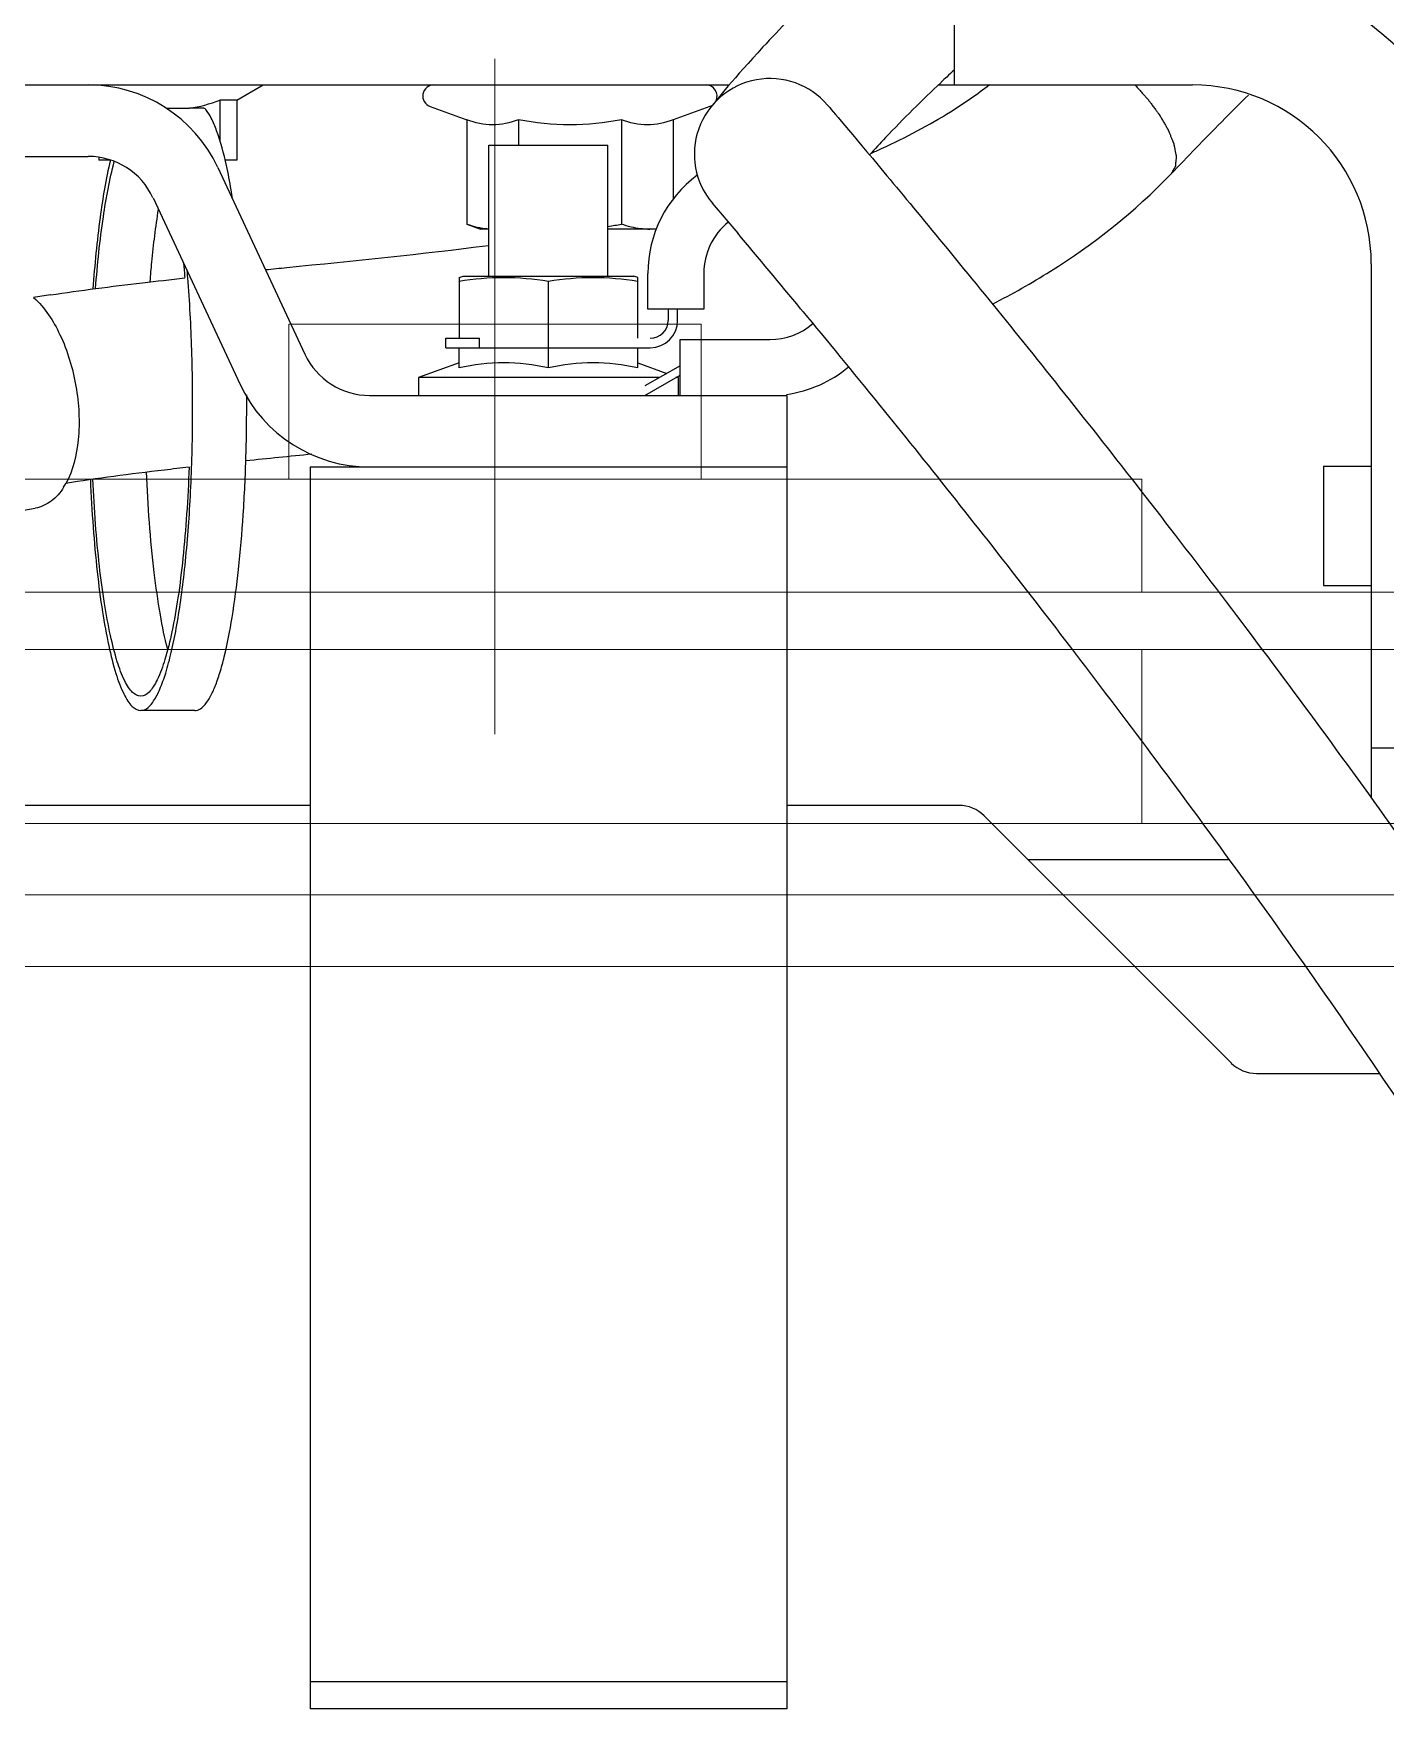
# Model space of a CAD drawing. Header units: metres. Extents: x 27859 to 32645, y 1492 to 8791.
# Drawn here: x 30087.3 to 30200.7, y 4591.3 to 4732.3 of the extents above; entities that cross this region are included whole.
import ezdxf

# ---------------------------------------------------------------- set-up
doc = ezdxf.new("R2010")
doc.units = ezdxf.units.M
doc.linetypes.add('CENTER', pattern=[2, 1.25, -0.25, 0.25, -0.25])
doc.layers.add('E-EQPT', color=190, linetype='Continuous')
doc.layers.add('E-HAT', color=253, linetype='CENTER', lineweight=15)
doc.layers.add('ENG-HDN', color=251, linetype='Continuous', lineweight=9, transparency=0.7)

# ---------------------------------------------------------------- blocks, each defined once
blk = doc.blocks.new('EDG')
at = {"color": 0, "linetype": 'Continuous'}
for p, q in [((719.8, 2915.6, 1), (759.8, 2915.6, 1)), ((719.8, 2805.38, 1), (719.8, 2915.6, 1)), ((759.8, 2811.38, 1), (759.8, 2915.6, 1)), ((759.8, 2913.3, 1), (719.8, 2913.3, 1)), ((680.36, 2862.28, 1), (670.05, 2862.28, 1)), ((703.22, 2840.66, 1), (682.48, 2861.4, 1)), ((699.56, 2844.32, 1), (682.68, 2844.32, 1)), ((705.34, 2839.78, 1), (719.8, 2839.78, 1)), ((759.8, 2839.78, 1), (919.8, 2839.78, 1)), ((670.74, 2794.32, 1), (670.74, 2839.15, 1)), ((660.74, 2834.99, 1), (670.74, 2834.99, 1)), ((769.48, 2831.82, 1), (774.01, 2831.82, 1)), ((674.74, 2821.32, 1), (670.74, 2821.32, 1)), ((674.74, 2811.32, 1), (674.74, 2821.32, 1)), ((792.21, 2816.49, 1), (782.86, 2814.84, 1)), ((674.74, 2811.32, 1), (670.74, 2811.32, 1)), ((759.8, 2811.38, 1), (719.8, 2811.38, 1)), ((754.8, 2805.38, 1), (719.8, 2805.38, 1)), ((731.7, 2805.38, 1), (728.75, 2803.68, 1)), ((728.75, 2805.38, 1), (728.75, 2800.68, 1)), ((728.75, 2802.88, 1), (731.7, 2804.58, 1)), ((728.9, 2803.88, 1), (728.9, 2805.38, 1)), ((750.7, 2803.88, 1), (750.7, 2805.38, 1)), ((772.98, 2788.79, 1), (765.68, 2804.45, 1)), ((728.9, 2803.88, 1), (729.1, 2803.88, 1)), ((729.02, 2803.84, 1), (728.9, 2803.88, 1)), ((732.3, 2802.64, 1), (729.87, 2803.53, 1)), ((730.48, 2803.88, 1), (750.7, 2803.88, 1)), ((732.3, 2803.06, 1), (732.3, 2801.38, 1)), ((739.8, 2803.06, 1), (739.8, 2795.78, 1)), ((747.3, 2802.64, 1), (750.7, 2803.88, 1)), ((747.3, 2803.06, 1), (747.3, 2801.38, 1)), ((748.4, 2801.38, 1), (731.25, 2801.38, 1)), ((745.57, 2801.38, 1), (745.57, 2800.58, 1)), ((748.4, 2801.38, 1), (748.4, 2800.58, 1)), ((767.54, 2786.25, 1), (760.24, 2801.92, 1)), ((728.75, 2800.68, 1), (721.2, 2800.68, 1)), ((732.3, 2800.58, 1), (732.3, 2795.47, 1)), ((748.4, 2800.58, 1), (745.57, 2800.58, 1)), ((747.3, 2795.47, 1), (747.3, 2800.58, 1)), ((728.95, 2799.08, 1), (728.95, 2798.13, 1)), ((729.75, 2798.13, 1), (729.75, 2799.08, 1)), ((718.63, 2798.1, 1), (718.41, 2798.37, 1)), ((726.75, 2795.13, 1), (726.75, 2798.13, 1)), ((726.75, 2798.13, 1), (731.45, 2798.13, 1)), ((731.45, 2798.13, 1), (731.45, 2795.13, 1)), ((783.01, 2797.15, 1), (783, 2797.16, 1)), ((732.3, 2795.47, 1), (732.64, 2795.38, 1)), ((746.96, 2795.38, 1), (732.64, 2795.38, 1)), ((734.8, 2795.38, 1), (734.8, 2784.38, 1)), ((744.8, 2795.38, 1), (744.8, 2784.38, 1)), ((747.3, 2795.47, 1), (746.96, 2795.38, 1)), ((726.04, 2789.24, 1), (723.91, 2791.76, 1)), ((730.73, 2791.42, 1), (734.8, 2791.42, 1)), ((733.66, 2782.25, 1), (733.66, 2791, 1)), ((744.8, 2791.42, 1), (745.49, 2791.42, 1)), ((746.65, 2791, 1), (745.49, 2791.42, 1)), ((746.65, 2782.25, 1), (746.65, 2791, 1)), ((729.33, 2782.25, 1), (729.33, 2788.93, 1)), ((744.8, 2784.38, 1), (734.8, 2784.38, 1)), ((742.32, 2782.25, 1), (742.32, 2784.38, 1)), ((765.94, 2780.59, 1), (765.94, 2785.62, 1)), ((765.94, 2785.62, 1), (766.93, 2785.62, 1)), ((776.61, 2785.62, 1), (777.54, 2785.62, 1)), ((777.54, 2785.45, 1), (777.54, 2785.62, 1)), ((901.18, 2785.32, 1), (778.42, 2785.32, 1)), ((767.37, 2780.59, 1), (767.37, 2784.01, 1)), ((683.31, 2782.43, 1), (682.97, 2782.09, 1)), ((726.25, 2781.12, 1), (729.33, 2782.25, 1)), ((749.73, 2781.12, 1), (746.65, 2782.25, 1)), ((765.94, 2780.59, 1), (763.74, 2779.32, 1)), ((765.94, 2780.59, 1), (767.37, 2780.59, 1)), ((768.71, 2781.27, 1), (769.93, 2781.27, 1)), ((770.95, 2781.28, 1), (769.93, 2781.27, 1)), ((771.89, 2781.27, 1), (770.95, 2781.28, 1)), ((707.07, 2779.32, 1), (685.74, 2779.32, 1)), ((705.74, 2769.32, 1), (705.74, 2779.32, 1)), ((957.84, 2779.32, 1), (724.63, 2779.32, 1))]:
    blk.add_line(p, q, dxfattribs=at)
for centre, radius, start, end in [((680.36, 2859.28, 1), 3, 45, 90), ((705.34, 2842.78, 1), 3, 225, 270), ((785.46, 2809.91, 1), 5.9, 147.5364, 151.2017), ((754.8, 2799.38, 1), 12, 25, 90), ((482.78, 5593.07, 1), 2796.5, 275.68187, 275.79619), ((721.2, 2795.13, 1), 10.25, 97.8137, 129.9902), ((754.8, 2799.38, 1), 6, 25, 90), ((731.25, 2799.08, 1), 2.3, 90, 180), ((721.2, 2795.13, 1), 5.55, 90, 130.492), ((731.25, 2799.08, 1), 1.5, 90, 180), ((1566.34, 3499.34, 1), 1100.16, 219.59827, 220.02776), ((757.19, 2958.26, 1), 163.15, 278.6007, 279.1046), ((685.74, 2794.32, 1), 25, 180, 270), ((685.74, 2794.32, 1), 15, 180, 270), ((721.2, 2795.13, 1), 5.55, 309.116, 0), ((721.2, 2795.13, 1), 10.25, 306.569, 0), ((879.81, 2804.26, 1), 110.1, 184.5754, 184.8811), ((869.21, 2803.87, 1), 99.28, 184.8401, 185.5209), ((731.5, 2786.09, 1), 5.33, 90.0765, 98.6081), ((739.05, 2761.49, 1), 30, 98.1467, 100.3511), ((744.37, 2785.37, 1), 6.06, 78.6927, 79.4725), ((721.2, 2785.13, 1), 6.35, 220.3652, 40.3652), ((778.42, 2791.32, 1), 6, 205, 270), ((778.42, 2791.32, 1), 12, 205, 270), ((630.63, 2860.43, 1), 111.46, 316.5194, 317.5421), ((736.65, 2730.42, 1), 59.65, 113.6399, 114.584), ((633.77, 2857.34, 1), 107.05, 313.043, 316.5657), ((547.97, 2915.99, 1), 190.15, 314.4149, 315.2342), ((726.57, 2780.25, 1), 0.928, 155.0997, 270), ((726.57, 2780.25, 1), 0.928, 110, 125.3896), ((749.41, 2780.25, 1), 0.928, 270, 70), ((638.35, 2852.48, 1), 100.38, 312.6539, 313.0227), ((639.71, 2851, 1), 98.37, 312.1698, 312.6544)]:
    blk.add_arc(centre, radius, start, end, dxfattribs=at)
for points, knots in [([(718.41, 2798.37, 1), (716.47, 2800.71, 1), (710.64, 2807.81, 1), (699.9, 2821.3, 1), (686.24, 2839.28, 1), (671.89, 2859.27, 1), (658.06, 2880.3, 1), (645.9, 2901.43, 1), (637.23, 2919.79, 1), (631.24, 2935.29, 1), (626.22, 2951.09, 1), (623.9, 2963.12, 1), (623.29, 2971.06, 1)], [0, 0, 0, 0, 0.069977, 0.18623, 0.302482, 0.418735, 0.534988, 0.651241, 0.767494, 0.825621, 0.883747, 1, 1, 1, 1]), ([(716.36, 2781.02, 1), (716.35, 2781.03, 1), (713.1, 2784.85, 1), (702.43, 2797.74, 1), (689.87, 2813.5, 1), (676.02, 2831.73, 1), (661.44, 2852.05, 1), (647.27, 2873.59, 1), (636.75, 2891.86, 1), (630.46, 2904.51, 1), (628.08, 2909.68, 1), (627.5, 2910.98, 1)], [0, 0, 0, 0, 0.130435, 0.26087, 0.391304, 0.521739, 0.652174, 0.782609, 0.913043, 0.978261, 1, 1, 1, 1]), ([(769.48, 2831.82, 1), (769.14, 2831.82, 1), (768.6, 2831.39, 1), (768.14, 2830.62, 1), (767.73, 2829.73, 1), (767.34, 2828.6, 1), (766.82, 2826.68, 1), (766.27, 2823.79, 1), (765.75, 2819.8, 1), (765.37, 2815.28, 1), (765.15, 2810.4, 1), (765.11, 2807.04, 1), (765.12, 2805.34, 1)], [0, 0, 0, 0, 0.036828, 0.06474, 0.100264, 0.143565, 0.194494, 0.317714, 0.465818, 0.633293, 0.813695, 1, 1, 1, 1]), ([(774.01, 2831.82, 1), (773.56, 2831.82, 1), (772.89, 2831.08, 1), (772.35, 2829.95, 1), (771.86, 2828.57, 1), (771.41, 2826.86, 1), (771, 2824.83, 1), (770.63, 2822.51, 1), (770.19, 2818.94, 1), (769.81, 2814.06, 1), (769.62, 2807.91, 1), (769.68, 2801.65, 1), (769.9, 2797.5, 1), (770.07, 2795.48, 1)], [0, 0, 0, 0, 0.036101, 0.066057, 0.104924, 0.152538, 0.208389, 0.271745, 0.341707, 0.49722, 0.665624, 0.836688, 1, 1, 1, 1]), ([(778.24, 2812.43, 1), (778.18, 2813.77, 1), (778.03, 2816.35, 1), (777.7, 2820.05, 1), (777.27, 2823.38, 1), (776.76, 2826.23, 1), (776.18, 2828.55, 1), (775.62, 2830.1, 1), (775.12, 2831.01, 1), (774.71, 2831.55, 1), (774.28, 2831.82, 1), (774.01, 2831.82, 1)], [0, 0, 0, 0, 0.197284, 0.381313, 0.547269, 0.69092, 0.808837, 0.898744, 0.933063, 0.960659, 1, 1, 1, 1]), ([(769.95, 2811.39, 1), (770, 2812.7, 1), (770.13, 2815.26, 1), (770.44, 2818.91, 1), (770.84, 2822.21, 1), (771.33, 2825.05, 1), (771.9, 2827.36, 1), (772.43, 2828.9, 1), (772.93, 2829.81, 1), (773.32, 2830.35, 1), (773.75, 2830.62, 1), (774.01, 2830.62, 1)], [0, 0, 0, 0, 0.196256, 0.379999, 0.546172, 0.690309, 0.808763, 0.899066, 0.933472, 0.96105, 1, 1, 1, 1]), ([(774.01, 2830.62, 1), (774.26, 2830.62, 1), (774.67, 2830.37, 1), (775.06, 2829.86, 1), (775.54, 2829.01, 1), (776.06, 2827.56, 1), (776.61, 2825.38, 1), (777.1, 2822.7, 1), (777.51, 2819.58, 1), (777.83, 2816.1, 1), (777.97, 2813.66, 1), (778.03, 2812.4, 1)], [0, 0, 0, 0, 0.039484, 0.06709, 0.101383, 0.191158, 0.308891, 0.452374, 0.618253, 0.802374, 1, 1, 1, 1]), ([(771.75, 2826.67, 1), (772, 2825.72, 1), (772.43, 2823.58, 1), (773.13, 2818.63, 1), (773.41, 2814.62, 1), (773.52, 2811.8, 1)], [0, 0, 0, 0, 0.197495, 0.435531, 1, 1, 1, 1]), ([(780.48, 2813.08, 1), (780.76, 2813.53, 1), (781.43, 2814.31, 1), (782.39, 2814.75, 1), (782.86, 2814.84, 1)], [0, 0, 0, 0, 0.519624, 1, 1, 1, 1]), ([(780.31, 2812.73, 1), (777.71, 2812.32, 1), (774.28, 2811.87, 1), (770.65, 2811.45, 1), (769.96, 2811.38, 1)], [0, 0, 0, 0, 0.809849, 1, 1, 1, 1]), ([(783, 2797.16, 1), (782.05, 2798.01, 1), (780.51, 2800.42, 1), (779.28, 2804.56, 1), (779.04, 2808.86, 1), (779.68, 2811.65, 1), (780.29, 2812.76, 1)], [0, 0, 0, 0, 0.229597, 0.500993, 0.771796, 1, 1, 1, 1]), ([(732.3, 2803.06, 1), (733.53, 2802.81, 1), (736.05, 2802.48, 1), (738.57, 2802.81, 1), (739.8, 2803.06, 1)], [0, 0, 0, 0, 0.5, 1, 1, 1, 1]), ([(739.8, 2803.06, 1), (741.03, 2802.81, 1), (743.55, 2802.48, 1), (746.07, 2802.81, 1), (747.3, 2803.06, 1)], [0, 0, 0, 0, 0.5, 1, 1, 1, 1]), ([(637.85, 2797.89, 1), (637.85, 2797.86, 1), (637.88, 2797.79, 1), (637.94, 2797.63, 1), (638.04, 2797.38, 1), (638.17, 2797.05, 1), (638.32, 2796.68, 1), (638.49, 2796.27, 1), (638.67, 2795.83, 1), (638.95, 2795.19, 1), (639.34, 2794.29, 1), (639.88, 2793.08, 1), (640.5, 2791.75, 1), (641.18, 2790.31, 1), (642.2, 2788.24, 1), (643.63, 2785.44, 1), (645.63, 2781.82, 1), (647.88, 2778.02, 1), (650.39, 2774.15, 1), (653.14, 2770.3, 1), (656.15, 2766.55, 1), (660.51, 2761.82, 1), (666.56, 2756.71, 1), (672.35, 2753.98, 1), (675.44, 2753.22, 1)], [0, 0, 0, 0, 0.004576, 0.012839, 0.029364, 0.04589, 0.062416, 0.078942, 0.095467, 0.111993, 0.145045, 0.178096, 0.211148, 0.244199, 0.277251, 0.343353, 0.409456, 0.475559, 0.541662, 0.607765, 0.673868, 0.739971, 0.872177, 1, 1, 1, 1]), ([(702.53, 2797.71, 1), (700.87, 2796.86, 1), (695.49, 2793.83, 1), (690.59, 2789.97, 1), (687.54, 2786.79, 1)], [0, 0, 0, 0, 0.301846, 1, 1, 1, 1]), ([(739.8, 2795.78, 1), (738.56, 2795.59, 1), (736.05, 2795.35, 1), (733.54, 2795.59, 1), (732.3, 2795.78, 1)], [0, 0, 0, 0, 0.5, 1, 1, 1, 1]), ([(747.3, 2795.78, 1), (746.06, 2795.59, 1), (743.55, 2795.35, 1), (741.04, 2795.59, 1), (739.8, 2795.78, 1)], [0, 0, 0, 0, 0.5, 1, 1, 1, 1]), ([(781.59, 2796.94, 1), (779.07, 2796.56, 1), (775.34, 2796.08, 1), (771.5, 2795.65, 1), (770.3, 2795.52, 1)], [0, 0, 0, 0, 0.690618, 1, 1, 1, 1]), ([(773.22, 2795.82, 1), (773.18, 2795.28, 1), (773, 2793.25, 1), (772.75, 2791.23, 1), (772.52, 2789.76, 1)], [0, 0, 0, 0, 0.267856, 1, 1, 1, 1]), ([(777.8, 2796.39, 1), (777.65, 2794.38, 1), (777.28, 2790.81, 1), (776.64, 2787.27, 1), (776.23, 2785.75, 1)], [0, 0, 0, 0, 0.560747, 1, 1, 1, 1]), ([(776.56, 2785.64, 1), (776.94, 2787.22, 1), (777.53, 2790.81, 1), (777.88, 2794.43, 1), (778.03, 2796.43, 1)], [0, 0, 0, 0, 0.44801, 1, 1, 1, 1]), ([(763.55, 2794.82, 1), (762.95, 2794.76, 1), (756.74, 2794.14, 1), (750.42, 2793.51, 1), (744.8, 2792.78, 1)], [0, 0, 0, 0, 0.095729, 1, 1, 1, 1]), ([(731.5, 2791.42, 1), (731.68, 2791.42, 1), (732.42, 2791.39, 1), (733.14, 2791.19, 1), (733.66, 2791, 1)], [0, 0, 0, 0, 0.246324, 1, 1, 1, 1]), ([(745.56, 2791.32, 1), (745.84, 2791.26, 1), (746.2, 2791.16, 1), (746.56, 2791.04, 1), (746.65, 2791, 1)], [0, 0, 0, 0, 0.746895, 1, 1, 1, 1]), ([(766.3, 2788.87, 1), (766.34, 2788.62, 1), (766.49, 2787.68, 1), (766.67, 2786.75, 1), (766.82, 2786.07, 1)], [0, 0, 0, 0, 0.265691, 1, 1, 1, 1]), ([(690.57, 2779.32, 1), (690.49, 2779.41, 1), (690.32, 2779.59, 1), (690.12, 2779.82, 1), (689.96, 2780, 1), (689.84, 2780.13, 1), (689.74, 2780.25, 1), (689.66, 2780.34, 1), (689.6, 2780.4, 1), (689.55, 2780.46, 1), (689.5, 2780.5, 1), (689.48, 2780.53, 1), (689.46, 2780.55, 1), (689.45, 2780.57, 1), (689.43, 2780.59, 1), (689.41, 2780.62, 1), (689.37, 2780.68, 1), (689.32, 2780.74, 1), (689.25, 2780.84, 1), (689.13, 2781, 1), (688.99, 2781.18, 1), (688.86, 2781.37, 1), (688.77, 2781.48, 1), (688.7, 2781.58, 1), (688.65, 2781.65, 1), (688.61, 2781.7, 1), (688.57, 2781.75, 1), (688.55, 2781.78, 1), (688.54, 2781.8, 1), (688.52, 2781.82, 1), (688.5, 2781.85, 1), (688.48, 2781.89, 1), (688.46, 2781.93, 1), (688.42, 2781.99, 1), (688.37, 2782.08, 1), (688.3, 2782.2, 1), (688.19, 2782.38, 1), (688.09, 2782.57, 1), (687.99, 2782.73, 1), (687.94, 2782.82, 1), (687.9, 2782.89, 1), (687.87, 2782.95, 1), (687.84, 2782.99, 1), (687.82, 2783.03, 1), (687.8, 2783.06, 1), (687.79, 2783.08, 1), (687.78, 2783.09, 1), (687.78, 2783.1, 1), (687.78, 2783.11, 1), (687.77, 2783.13, 1), (687.76, 2783.16, 1), (687.74, 2783.19, 1), (687.73, 2783.23, 1), (687.7, 2783.31, 1), (687.65, 2783.42, 1), (687.6, 2783.54, 1), (687.55, 2783.67, 1), (687.5, 2783.8, 1), (687.45, 2783.9, 1), (687.42, 2783.99, 1), (687.39, 2784.05, 1), (687.37, 2784.1, 1), (687.35, 2784.15, 1), (687.34, 2784.18, 1), (687.33, 2784.21, 1), (687.32, 2784.23, 1), (687.32, 2784.24, 1), (687.31, 2784.25, 1), (687.31, 2784.26, 1), (687.31, 2784.28, 1), (687.3, 2784.3, 1), (687.3, 2784.33, 1), (687.29, 2784.37, 1), (687.28, 2784.42, 1), (687.27, 2784.47, 1), (687.25, 2784.55, 1), (687.23, 2784.68, 1), (687.2, 2784.84, 1), (687.17, 2784.99, 1), (687.15, 2785.08, 1), (687.13, 2785.15, 1), (687.13, 2785.19, 1), (687.12, 2785.22, 1), (687.12, 2785.25, 1), (687.11, 2785.27, 1), (687.11, 2785.29, 1), (687.11, 2785.29, 1), (687.1, 2785.3, 1), (687.11, 2785.3, 1), (687.11, 2785.31, 1), (687.11, 2785.32, 1), (687.11, 2785.33, 1), (687.11, 2785.35, 1), (687.11, 2785.38, 1), (687.12, 2785.42, 1), (687.12, 2785.47, 1), (687.12, 2785.53, 1), (687.13, 2785.6, 1), (687.14, 2785.7, 1), (687.15, 2785.79, 1), (687.16, 2785.88, 1), (687.16, 2785.96, 1), (687.17, 2786.02, 1), (687.17, 2786.06, 1), (687.18, 2786.09, 1), (687.18, 2786.11, 1), (687.18, 2786.13, 1), (687.18, 2786.14, 1), (687.18, 2786.15, 1), (687.18, 2786.15, 1), (687.19, 2786.16, 1), (687.19, 2786.17, 1), (687.2, 2786.18, 1), (687.21, 2786.19, 1), (687.22, 2786.21, 1), (687.23, 2786.23, 1), (687.24, 2786.26, 1), (687.26, 2786.3, 1), (687.28, 2786.33, 1), (687.31, 2786.38, 1), (687.34, 2786.44, 1), (687.39, 2786.53, 1), (687.46, 2786.65, 1), (687.51, 2786.74, 1), (687.54, 2786.79, 1)], [0, 0, 0, 0, 0.03125, 0.0625, 0.078125, 0.09375, 0.109375, 0.117188, 0.125, 0.132812, 0.136719, 0.140625, 0.142578, 0.144531, 0.146484, 0.148438, 0.15625, 0.164062, 0.171875, 0.1875, 0.21875, 0.234375, 0.25, 0.257812, 0.265625, 0.273438, 0.277344, 0.28125, 0.283203, 0.285156, 0.289062, 0.292969, 0.296875, 0.304688, 0.3125, 0.328125, 0.34375, 0.375, 0.390625, 0.398438, 0.40625, 0.414062, 0.417969, 0.421875, 0.425781, 0.427734, 0.428711, 0.429688, 0.431641, 0.433594, 0.4375, 0.441406, 0.445312, 0.453125, 0.46875, 0.484375, 0.5, 0.515625, 0.53125, 0.539062, 0.546875, 0.554688, 0.558594, 0.5625, 0.566406, 0.568359, 0.570312, 0.571289, 0.572266, 0.574219, 0.578125, 0.582031, 0.585938, 0.59375, 0.601562, 0.609375, 0.625, 0.65625, 0.671875, 0.6875, 0.695312, 0.699219, 0.703125, 0.707031, 0.710938, 0.712891, 0.713867, 0.714355, 0.714844, 0.71582, 0.716797, 0.71875, 0.722656, 0.726562, 0.734375, 0.742188, 0.75, 0.765625, 0.78125, 0.796875, 0.8125, 0.828125, 0.835938, 0.84375, 0.847656, 0.851562, 0.853516, 0.855469, 0.857422, 0.858398, 0.859375, 0.861328, 0.863281, 0.867188, 0.871094, 0.875, 0.882812, 0.890625, 0.898438, 0.90625, 0.921875, 0.9375, 0.96875, 1, 1, 1, 1]), ([(766.82, 2786.07, 1), (767.04, 2785.09, 1), (767.39, 2783.74, 1), (768.03, 2782.18, 1), (768.38, 2781.6, 1), (768.56, 2781.37, 1)], [0, 0, 0, 0, 0.600764, 0.825653, 1, 1, 1, 1]), ([(711.83, 2784.66, 1), (709.77, 2783.72, 1), (706.6, 2782.03, 1), (703.81, 2780.09, 1), (702.77, 2779.29, 1)], [0, 0, 0, 0, 0.608696, 1, 1, 1, 1]), ([(659.93, 2782.8, 1), (660.26, 2782.3, 1), (661.35, 2780.67, 1), (663.28, 2777.96, 1), (665.81, 2774.82, 1), (669.3, 2771.03, 1), (673.79, 2767.32, 1), (677.11, 2765.87, 1), (678.64, 2765.51, 1)], [0, 0, 0, 0, 0.059088, 0.193504, 0.32792, 0.462336, 0.731168, 1, 1, 1, 1]), ([(729.33, 2782.25, 1), (730.02, 2782.5, 1), (731.5, 2782.84, 1), (732.97, 2782.5, 1), (733.66, 2782.25, 1)], [0, 0, 0, 0, 0.5, 1, 1, 1, 1]), ([(742.32, 2782.25, 1), (743.01, 2782.5, 1), (744.49, 2782.84, 1), (745.96, 2782.5, 1), (746.65, 2782.25, 1)], [0, 0, 0, 0, 0.5, 1, 1, 1, 1]), ([(715.5, 2769.81, 1), (715.99, 2770.27, 1), (718.39, 2772.55, 1), (723.33, 2777.67, 1), (725.71, 2780.61, 1), (726.09, 2781.08, 1)], [0, 0, 0, 0, 0.082742, 0.413709, 1, 1, 1, 1]), ([(768.56, 2781.37, 1), (768.57, 2781.35, 1), (768.61, 2781.31, 1), (768.67, 2781.27, 1), (768.71, 2781.27, 1)], [0, 0, 0, 0, 0.307239, 1, 1, 1, 1])]:
    blk.add_open_spline(points, degree=3, knots=knots, dxfattribs=at)
for points in [[(744.8, 2791.42, 1), (745.03, 2791.4, 1), (745.25, 2791.37, 1), (745.48, 2791.33, 1)], [(687.54, 2786.79, 1), (686.16, 2785.35, 1), (684.75, 2783.89, 1), (683.31, 2782.43, 1)], [(733.66, 2782.25, 1), (735.09, 2782.5, 1), (736.54, 2782.67, 1), (737.99, 2782.67, 1)], [(737.99, 2782.67, 1), (739.44, 2782.67, 1), (740.9, 2782.5, 1), (742.32, 2782.25, 1)], [(769.93, 2781.27, 1), (769.06, 2781.16, 1), (768.2, 2780.9, 1), (767.37, 2780.59, 1)]]:
    blk.add_open_spline(points, degree=3, dxfattribs=at)
at = {"layer": 'ENG-HDN'}
for p, q in [((814.99, 2853.3, 1), (482.59, 2853.3, 1)), ((538.58, 2847.3, 1), (814.99, 2847.3, 1)), ((559.31, 2841.3, 1), (814.99, 2841.3, 1)), ((689.99, 2826.7, 1), (689.99, 2841.3, 1)), ((744.28, 2833.81, 1), (744.28, 2777.12, 1)), ((814.99, 2826.7, 1), (581.99, 2826.7, 1)), ((581.99, 2821.9, 1), (814.99, 2821.9, 1)), ((689.99, 2821.9, 1), (689.99, 2812.4, 1)), ((689.99, 2812.4, 1), (814.99, 2812.4, 1)), ((726.98, 2799.4, 1), (726.98, 2812.4, 1)), ((761.58, 2812.4, 1), (761.58, 2799.4, 1)), ((761.58, 2799.4, 1), (726.98, 2799.4, 1))]:
    blk.add_line(p, q, dxfattribs=at)

msp = doc.modelspace()

# ---------------------------------------------------------------- hatches: boundary and pattern name
at = {"layer": 'E-HAT', "linetype": 'Continuous'}
h = msp.add_hatch(dxfattribs=at)
h.set_pattern_fill('AR-CONC', color=8, scale=40, angle=90)
h.set_pattern_definition([(140, (30868.3, 2757.35), (25.101, 286.904), [30, -330]), (85, (30868.3, 2757.35), (-300.877, -55.5), [24, -264]), (190.4514, (30870.4, 2781.26), (-275.776, 231.404), [25.496, -280.457]), (136.184, (30788.3, 2757.35), (66.208, 426.897), [45, -495]), (186.636, (30793.8, 2792.93), (-389.647, 373.865), [38.244, -420.686]), (81.184, (30788.3, 2757.35), (-389.647, 373.865), [36, -396]), (111, (30808.3, 2797.35), (161.0476, 238.763), [30, -330]), (56, (30808.3, 2797.35), (-290.06, 97.326), [24, -264]), (161.4514, (30821.72, 2817.25), (-129.012, 336.089), [25.496, -280.457]), (127.5, (30868.3, 2757.35), (-133.1575, 4.864), [0, -260.8, 0, -268, 0, -265]), (97.5, (30868.3, 2757.35), (-157.7647, 105.2278), [0, -152.8, 0, -254.8, 0, -101]), (57.5, (30868.3, 2668.15), (9.022, 213.529), [0, -100, 0, -312, 0, -414]), (47.5, (30868.3, 2628.15), (-40.042, 233.2745), [0, -130, 0, -207.2, 0, -294])])
h.paths.add_polyline_path([(32053.3, 1585.35), (28053.3, 1585.35), (28053.3, 2085.35), (28638.3, 2085.35), (28638.3, 8185.35), (28053.3, 8185.35), (28053.3, 8685.35), (32053.3, 8685.35), (32053.3, 8185.35), (31468.3, 8185.35), (31468.3, 2085.35), (32053.3, 2085.35)])

# ---------------------------------------------------------------- next in the draw order: wipeouts: each hides what was drawn before it
msp.add_wipeout([(30870.3, 2757.35), (29240.32, 2757.35), (29240.32, 7507.34), (30870.3, 7507.34)]).translate(0, 0, -732205.32).dxf.layer = 'E-EQPT'

# ---------------------------------------------------------------- next in the draw order: block references
at = {"layer": 'E-EQPT', "rotation": 180}
msp.add_blockref('EDG', (30870.3, 7507.34, -732206.32), dxfattribs=at)

doc.saveas('drawing.dxf')
